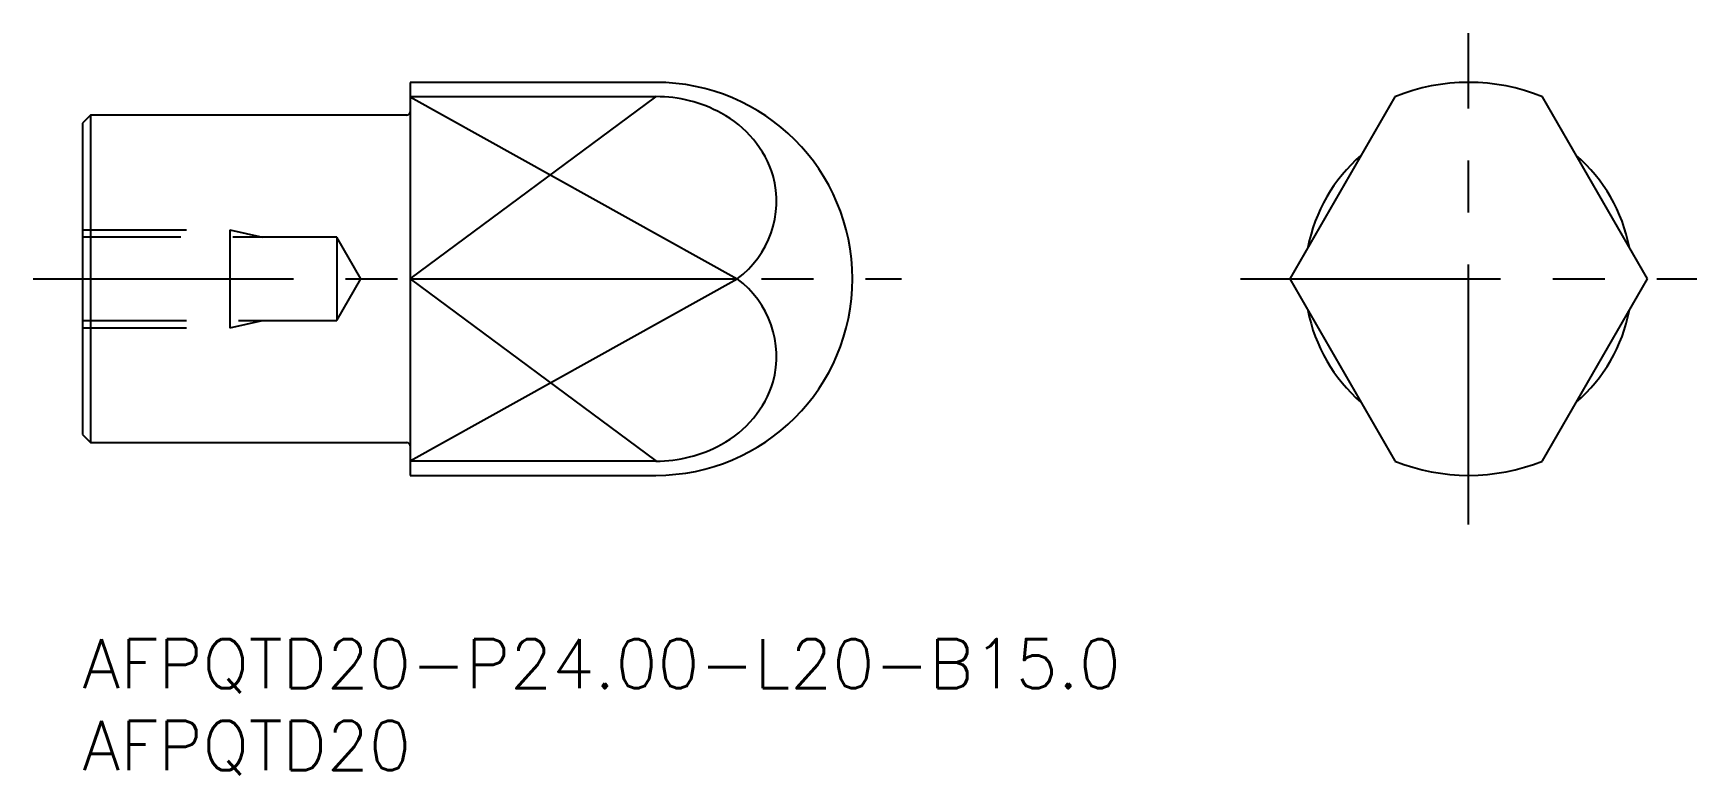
# Model space of a CAD drawing. Extents: x -3 to 99, y -8 to 37.
import ezdxf

# ---------------------------------------------------------------- set-up
doc = ezdxf.new("R2010")
doc.units = 0
doc.header["$LTSCALE"] = 0.5
doc.linetypes.add('CENTER', pattern=[50.8, 31.75, -6.35, 6.35, -6.35])
doc.linetypes.add('DASHED', pattern=[19.05, 12.7, -6.35])
for name, color, linetype in [('MSM_CENTER', 1, 'CENTER'), ('MSM_CONTINUOUS', 7, 'CONTINUOUS'), ('MSM_DASHED', 4, 'DASHED'), ('MSM_NARROW', 5, 'CONTINUOUS'), ('MSM_PART_NUMBER', 7, 'CONTINUOUS')]:
    doc.layers.add(name, color=color, linetype=linetype)
doc.styles.get("Standard").update_dxf_attribs({"font": 'txt.shx', "height": 3, "bigfont": 'bigfont.shx'})

# ---------------------------------------------------------------- blocks, each defined once
blk = doc.blocks.new('*U17')
at = {"layer": 'MSM_PART_NUMBER'}
blk.add_text('AFPQTD20-P24.00-L20-B15.0', height=3, dxfattribs=at).set_placement((0, -3))
blk = doc.blocks.new('*U18')
at = {"layer": 'MSM_PART_NUMBER'}
blk.add_text('AFPQTD20', height=3, dxfattribs=at).set_placement((0, -8))

msp = doc.modelspace()

# ---------------------------------------------------------------- linework, layer by layer
at = {"layer": 'MSM_CENTER'}
for p, q in [((84.61, 7), (84.61, 37)), ((-3, 22), (50, 22)), ((70.69, 22), (98.53, 22))]:
    msp.add_line(p, q, dxfattribs=at)
at = {"layer": 'MSM_CONTINUOUS'}
for p, q in [((35, 34), (20, 34)), ((20, 34), (20, 10)), ((35, 33.12), (20, 33.12)), ((80.11, 33.12), (73.69, 22)), ((95.53, 22), (89.11, 33.12)), ((0.5, 32), (0, 31.5)), ((0, 31.5), (0, 12.5)), ((19.8, 32), (0.5, 32)), ((0.5, 32), (0.5, 12)), ((20, 22), (39.97, 22)), ((73.69, 22), (80.11, 10.88)), ((89.11, 10.88), (95.53, 22)), ((0, 12.5), (0.5, 12)), ((0.5, 12), (19.8, 12)), ((20, 10.88), (35, 10.88)), ((20, 10), (35, 10))]:
    msp.add_line(p, q, dxfattribs=at)
for centre, radius, start, end in [((35, 22), 12, 270, 90), ((84.61, 22), 12, 67.9757, 112.0243), ((35.03, 24.88), 8.25, 61.293, 90.1964), ((19.8, 32.2), 0.2, 270, 0), ((35.87, 26.29), 6.61, 17.6556, 61.7768), ((84.61, 22), 10, 131.0719, 168.9281), ((84.61, 22), 10, 11.0719, 48.9281), ((36.42, 26.76), 5.94, 306.6672, 14.9647), ((36.42, 17.24), 5.94, 345.0353, 53.3328), ((84.61, 22), 10, 191.0719, 228.9281), ((84.61, 22), 10, 311.0719, 348.9281), ((35.87, 17.71), 6.61, 298.2232, 342.3444), ((19.8, 11.8), 0.2, 0, 90), ((35.03, 19.12), 8.25, 269.8036, 298.707), ((84.61, 22), 12, 247.9757, 292.0243)]:
    msp.add_arc(centre, radius, start, end, dxfattribs=at)
at = {"layer": 'MSM_DASHED'}
for p, q in [((0, 25), (9, 25)), ((15.53, 24.55), (0, 24.55)), ((9, 25), (9, 19)), ((9, 25), (11, 24.55)), ((17, 22), (15.53, 24.55)), ((15.53, 24.55), (15.53, 19.45)), ((15.53, 19.45), (17, 22)), ((0, 19.45), (15.53, 19.45)), ((9, 19), (11, 19.45)), ((0, 19), (9, 19))]:
    msp.add_line(p, q, dxfattribs=at)
at = {"layer": 'MSM_NARROW'}
for p, q in [((20, 22), (35, 33.12)), ((20, 33.12), (39.97, 22)), ((20, 22), (35, 10.88)), ((20, 10.88), (39.97, 22))]:
    msp.add_line(p, q, dxfattribs=at)

# ---------------------------------------------------------------- block references
at = {"layer": 'MSM_CONTINUOUS'}
for name in ['*U17', '*U18']:
    msp.add_blockref(name, (0, 0), dxfattribs=at)

doc.saveas('drawing.dxf')
